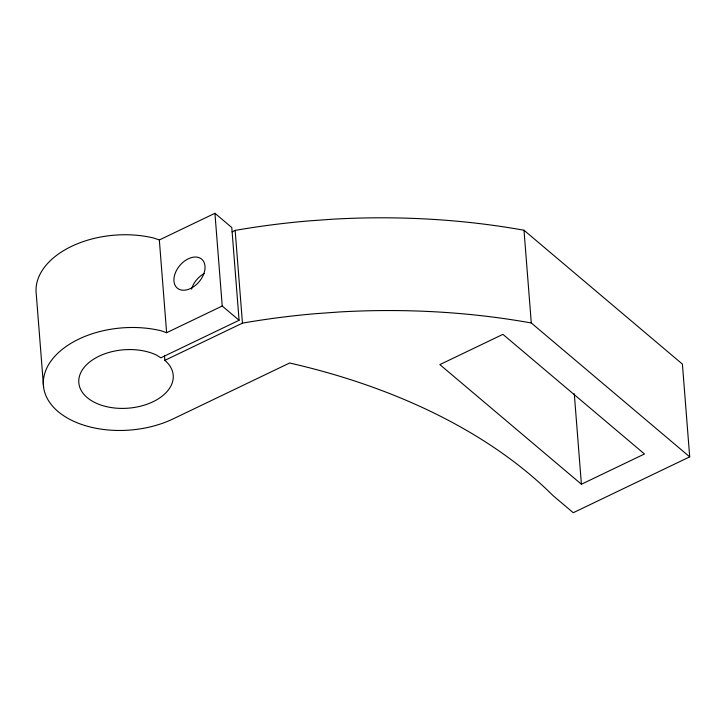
<?xml version="1.0" encoding="UTF-8"?>
<svg xmlns="http://www.w3.org/2000/svg" width="726" height="726" viewBox="0 0 726 726"><rect width="100%" height="100%" fill="white"/><g stroke="black" fill="none" stroke-linecap="round" stroke-linejoin="round"><path stroke-width="1.09" d="M159.33 239.97L214.932 213.29L231.785 227.537L239.081 320.275L160.818 357.818L156.526 355.096A47.353 29.285 -4.5 0 0 80.414 373.491A47.353 29.285 -4.5 0 0 134.047 407.504A47.353 29.285 -4.5 0 0 164.829 360.359L242.457 323.124A533.383 329.849 -4.5 0 1 315.129 313.723L339.568 311.962A533.383 329.849 -4.5 0 1 531.296 322.979L689.7 456.854L573.259 512.71L553.04 495.613A583.504 360.84 -4.5 0 0 289.638 363L173.196 418.857A82.864 51.247 -4.5 0 1 43.596 387.257L36.3 294.52A82.864 51.247 -4.5 0 1 153.948 238.083L159.33 239.97L166.626 332.708L222.229 306.027L239.081 320.275M232.093 231.857L235.151 230.387A533.383 329.849 -4.5 0 1 307.833 220.985L332.263 219.225A533.383 329.849 -4.5 0 1 524 230.242L682.404 364.107L689.7 456.854M581.408 484.242L644.479 453.986L502.927 334.35L439.856 364.606L581.408 484.242L574.284 393.737M166.626 332.708L161.245 330.82A82.864 51.247 -4.5 0 0 43.596 387.257M524 230.242L531.296 322.979M235.151 230.387L242.457 323.124M214.932 213.29L222.229 306.027M164.475 355.894L164.829 360.359M191.537 289.066A18.94 12.623 -49.8 0 1 204.351 273.439M190.639 288.467A18.94 12.623 -49.8 0 0 202.336 259.754A18.94 12.623 -49.8 0 0 175.447 272.658A18.94 12.623 -49.8 0 0 190.639 288.467"/></g></svg>
